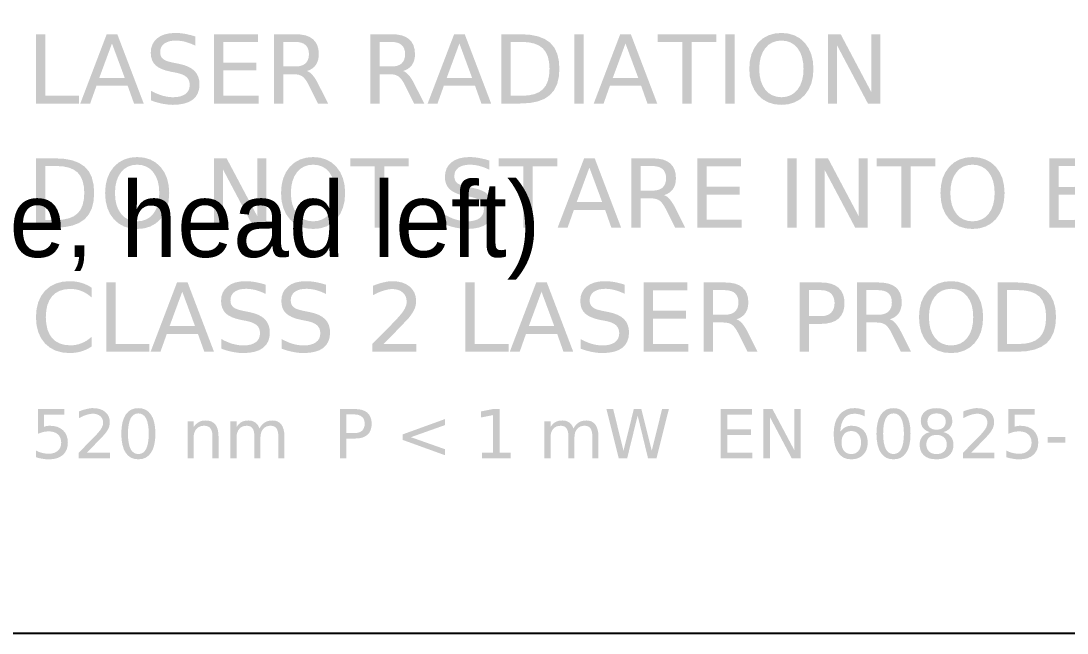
# Model space of a CAD drawing. Header units: millimetres. Extents: x 0.1 to 93.6, y -8 to 8.
# Drawn here: x 11.53 to 25.44, y -8 to 0.14 of the extents above; entities that cross this region are included whole.
import ezdxf

# ---------------------------------------------------------------- set-up
doc = ezdxf.new("R2010")
doc.units = ezdxf.units.MM
doc.layers.add('MARK', color=1, linetype='Continuous')
doc.layers.add('REF', color=8, linetype='Continuous')

msp = doc.modelspace()

# ---------------------------------------------------------------- hatches: boundary and pattern name
at = {"layer": 'MARK'}
h = msp.add_hatch(color=1, dxfattribs=at)
h.dxf.hatch_style = 1
h.paths.add_polyline_path([(12.298, -0.96), (11.725, -0.96), (11.725, -0.039), (11.85, -0.039), (11.85, -0.855), (12.298, -0.855)])
h = msp.add_hatch(color=1, dxfattribs=at)
h.dxf.hatch_style = 1
h.paths.add_polyline_path([(12.53, -0.724), (12.446, -0.96), (12.315, -0.96), (12.666, -0.039), (12.807, -0.039), (13.158, -0.96), (13.029, -0.96), (12.945, -0.724)])
h.paths.add_polyline_path([(12.906, -0.62), (12.736, -0.162), (12.567, -0.62)])
h = msp.add_hatch(color=1, dxfattribs=at)
h.dxf.hatch_style = 1
h.paths.add_polyline_path([(13.776, -0.161), (13.743, -0.15), (13.711, -0.14), (13.68, -0.133), (13.649, -0.128), (13.619, -0.125), (13.589, -0.123), (13.541, -0.126), (13.499, -0.133), (13.463, -0.146), (13.432, -0.163), (13.408, -0.185), (13.391, -0.211), (13.381, -0.241), (13.377, -0.275), (13.379, -0.304), (13.386, -0.329), (13.398, -0.35), (13.414, -0.367), (13.436, -0.382), (13.467, -0.396), (13.506, -0.407), (13.553, -0.418), (13.628, -0.433), (13.693, -0.449), (13.749, -0.47), (13.796, -0.496), (13.834, -0.527), (13.863, -0.563), (13.884, -0.605), (13.896, -0.652), (13.9, -0.706), (13.895, -0.769), (13.878, -0.823), (13.85, -0.87), (13.81, -0.909), (13.76, -0.939), (13.7, -0.96), (13.629, -0.973), (13.547, -0.978), (13.514, -0.977), (13.48, -0.974), (13.445, -0.969), (13.408, -0.963), (13.371, -0.955), (13.333, -0.945), (13.295, -0.933), (13.256, -0.919), (13.256, -0.791), (13.293, -0.811), (13.331, -0.828), (13.368, -0.843), (13.404, -0.855), (13.441, -0.864), (13.476, -0.871), (13.512, -0.875), (13.547, -0.877), (13.598, -0.874), (13.642, -0.866), (13.68, -0.853), (13.712, -0.835), (13.737, -0.811), (13.756, -0.784), (13.766, -0.752), (13.77, -0.715), (13.767, -0.683), (13.76, -0.654), (13.747, -0.63), (13.728, -0.609), (13.704, -0.591), (13.673, -0.575), (13.636, -0.562), (13.592, -0.551), (13.516, -0.537), (13.451, -0.521), (13.396, -0.501), (13.35, -0.477), (13.314, -0.45), (13.287, -0.417), (13.268, -0.379), (13.256, -0.335), (13.252, -0.285), (13.257, -0.227), (13.274, -0.176), (13.3, -0.131), (13.338, -0.093), (13.385, -0.062), (13.44, -0.04), (13.504, -0.027), (13.575, -0.022), (13.608, -0.023), (13.641, -0.025), (13.674, -0.029), (13.707, -0.034), (13.741, -0.041), (13.775, -0.049), (13.81, -0.058), (13.845, -0.069), (13.845, -0.191), (13.81, -0.175)])
h = msp.add_hatch(color=1, dxfattribs=at)
h.dxf.hatch_style = 1
h.paths.add_polyline_path([(14.219, -0.416), (14.657, -0.416), (14.657, -0.521), (14.219, -0.521), (14.219, -0.855), (14.688, -0.855), (14.688, -0.96), (14.094, -0.96), (14.094, -0.039), (14.677, -0.039), (14.677, -0.144), (14.219, -0.144)])
h = msp.add_hatch(color=1, dxfattribs=at)
h.dxf.hatch_style = 1
h.paths.add_polyline_path([(15.426, -0.61), (15.445, -0.639), (15.464, -0.671), (15.483, -0.708), (15.61, -0.96), (15.476, -0.96), (15.358, -0.724), (15.335, -0.681), (15.313, -0.647), (15.291, -0.62), (15.27, -0.601), (15.246, -0.588), (15.219, -0.578), (15.188, -0.573), (15.153, -0.571), (15.017, -0.571), (15.017, -0.96), (14.892, -0.96), (14.892, -0.039), (15.174, -0.039), (15.248, -0.043), (15.312, -0.055), (15.365, -0.076), (15.409, -0.105), (15.443, -0.142), (15.468, -0.188), (15.482, -0.242), (15.487, -0.304), (15.484, -0.346), (15.477, -0.384), (15.464, -0.418), (15.447, -0.449), (15.424, -0.475), (15.397, -0.497), (15.365, -0.515), (15.329, -0.528), (15.349, -0.537), (15.369, -0.549), (15.388, -0.566), (15.407, -0.586)])
h.paths.add_polyline_path([(15.284, -0.445), (15.31, -0.427), (15.33, -0.403), (15.344, -0.375), (15.353, -0.342), (15.356, -0.304), (15.353, -0.266), (15.344, -0.233), (15.33, -0.205), (15.31, -0.182), (15.284, -0.164), (15.253, -0.152), (15.216, -0.144), (15.174, -0.141), (15.017, -0.141), (15.017, -0.468), (15.174, -0.468), (15.216, -0.466), (15.253, -0.458)])
h = msp.add_hatch(color=1, dxfattribs=at)
h.dxf.hatch_style = 1
h.paths.add_polyline_path([(16.705, -0.61), (16.724, -0.639), (16.743, -0.671), (16.762, -0.708), (16.889, -0.96), (16.755, -0.96), (16.637, -0.724), (16.615, -0.681), (16.592, -0.647), (16.57, -0.62), (16.549, -0.601), (16.525, -0.588), (16.498, -0.578), (16.467, -0.573), (16.432, -0.571), (16.296, -0.571), (16.296, -0.96), (16.172, -0.96), (16.172, -0.039), (16.453, -0.039), (16.527, -0.043), (16.591, -0.055), (16.644, -0.076), (16.688, -0.105), (16.722, -0.142), (16.747, -0.188), (16.761, -0.242), (16.766, -0.304), (16.764, -0.346), (16.756, -0.384), (16.743, -0.418), (16.726, -0.449), (16.703, -0.475), (16.676, -0.497), (16.644, -0.515), (16.608, -0.528), (16.628, -0.537), (16.648, -0.549), (16.667, -0.566), (16.686, -0.586)])
h.paths.add_polyline_path([(16.563, -0.445), (16.589, -0.427), (16.609, -0.403), (16.623, -0.375), (16.632, -0.342), (16.635, -0.304), (16.632, -0.266), (16.623, -0.233), (16.609, -0.205), (16.589, -0.182), (16.563, -0.164), (16.532, -0.152), (16.495, -0.144), (16.453, -0.141), (16.296, -0.141), (16.296, -0.468), (16.453, -0.468), (16.495, -0.466), (16.532, -0.458)])
h = msp.add_hatch(color=1, dxfattribs=at)
h.dxf.hatch_style = 1
h.paths.add_polyline_path([(17.15, -0.724), (17.066, -0.96), (16.935, -0.96), (17.287, -0.039), (17.428, -0.039), (17.779, -0.96), (17.649, -0.96), (17.565, -0.724)])
h.paths.add_polyline_path([(17.526, -0.62), (17.357, -0.162), (17.188, -0.62)])
h = msp.add_hatch(color=1, dxfattribs=at)
h.dxf.hatch_style = 1
h.paths.add_polyline_path([(18.562, -0.15), (18.617, -0.214), (18.656, -0.293), (18.679, -0.388), (18.687, -0.498), (18.679, -0.61), (18.656, -0.705), (18.616, -0.784), (18.561, -0.848), (18.49, -0.897), (18.4, -0.932), (18.294, -0.953), (18.169, -0.96), (17.913, -0.96), (17.913, -0.039), (18.169, -0.039), (18.294, -0.046), (18.401, -0.067), (18.49, -0.102)])
h.paths.add_polyline_path([(18.417, -0.809), (18.467, -0.771), (18.506, -0.722), (18.534, -0.66), (18.55, -0.585), (18.556, -0.498), (18.55, -0.412), (18.534, -0.338), (18.506, -0.277), (18.467, -0.227), (18.417, -0.19), (18.353, -0.163), (18.277, -0.147), (18.188, -0.141), (18.038, -0.141), (18.038, -0.857), (18.188, -0.857), (18.277, -0.852), (18.353, -0.836)])
h = msp.add_hatch(color=1, dxfattribs=at)
h.dxf.hatch_style = 1
h.paths.add_polyline_path([(18.886, -0.039), (19.01, -0.039), (19.01, -0.96), (18.886, -0.96)])
h = msp.add_hatch(color=1, dxfattribs=at)
h.dxf.hatch_style = 1
h.paths.add_polyline_path([(19.359, -0.724), (19.275, -0.96), (19.144, -0.96), (19.496, -0.039), (19.637, -0.039), (19.988, -0.96), (19.858, -0.96), (19.774, -0.724)])
h.paths.add_polyline_path([(19.736, -0.62), (19.566, -0.162), (19.397, -0.62)])
h = msp.add_hatch(color=1, dxfattribs=at)
h.dxf.hatch_style = 1
h.paths.add_polyline_path([(20.447, -0.96), (20.321, -0.96), (20.321, -0.144), (19.995, -0.144), (19.995, -0.039), (20.774, -0.039), (20.774, -0.144), (20.447, -0.144)])
h = msp.add_hatch(color=1, dxfattribs=at)
h.dxf.hatch_style = 1
h.paths.add_polyline_path([(20.894, -0.039), (21.018, -0.039), (21.018, -0.96), (20.894, -0.96)])
h = msp.add_hatch(color=1, dxfattribs=at)
h.dxf.hatch_style = 1
h.paths.add_polyline_path([(21.95, -0.152), (22, -0.223), (22.037, -0.304), (22.058, -0.397), (22.066, -0.5), (22.058, -0.604), (22.037, -0.696), (22, -0.777), (21.95, -0.848), (21.887, -0.905), (21.814, -0.945), (21.732, -0.97), (21.64, -0.978), (21.548, -0.97), (21.465, -0.945), (21.392, -0.905), (21.329, -0.848), (21.279, -0.778), (21.242, -0.696), (21.22, -0.604), (21.213, -0.5), (21.22, -0.397), (21.242, -0.304), (21.279, -0.223), (21.329, -0.152), (21.392, -0.095), (21.465, -0.055), (21.548, -0.03), (21.64, -0.022), (21.732, -0.03), (21.814, -0.055), (21.887, -0.095)])
h.paths.add_polyline_path([(21.424, -0.225), (21.39, -0.28), (21.365, -0.344), (21.35, -0.418), (21.345, -0.5), (21.35, -0.583), (21.365, -0.656), (21.39, -0.72), (21.424, -0.775), (21.468, -0.82), (21.518, -0.851), (21.576, -0.87), (21.64, -0.877), (21.704, -0.87), (21.762, -0.851), (21.812, -0.82), (21.855, -0.775), (21.89, -0.72), (21.914, -0.656), (21.929, -0.583), (21.934, -0.5), (21.929, -0.418), (21.914, -0.344), (21.89, -0.28), (21.855, -0.225), (21.812, -0.18), (21.762, -0.149), (21.704, -0.13), (21.64, -0.123), (21.576, -0.13), (21.518, -0.149), (21.468, -0.18)])
h = msp.add_hatch(color=1, dxfattribs=at)
h.dxf.hatch_style = 1
h.paths.add_polyline_path([(22.957, -0.039), (22.957, -0.96), (22.79, -0.96), (22.381, -0.189), (22.381, -0.96), (22.26, -0.96), (22.26, -0.039), (22.428, -0.039), (22.836, -0.809), (22.836, -0.039)])
h = msp.add_hatch(color=1, dxfattribs=at)
h.dxf.hatch_style = 1
h.paths.add_polyline_path([(12.374, -1.8), (12.429, -1.864), (12.468, -1.943), (12.491, -2.038), (12.499, -2.148), (12.491, -2.26), (12.468, -2.355), (12.428, -2.434), (12.373, -2.498), (12.301, -2.547), (12.212, -2.582), (12.105, -2.603), (11.981, -2.61), (11.725, -2.61), (11.725, -1.689), (11.981, -1.689), (12.106, -1.696), (12.213, -1.717), (12.302, -1.752)])
h.paths.add_polyline_path([(12.228, -2.459), (12.279, -2.421), (12.318, -2.372), (12.345, -2.31), (12.362, -2.235), (12.368, -2.148), (12.362, -2.062), (12.345, -1.988), (12.318, -1.927), (12.279, -1.877), (12.228, -1.84), (12.165, -1.813), (12.089, -1.797), (12, -1.791), (11.85, -1.791), (11.85, -2.507), (12, -2.507), (12.089, -2.502), (12.165, -2.486)])
h = msp.add_hatch(color=1, dxfattribs=at)
h.dxf.hatch_style = 1
h.paths.add_polyline_path([(13.432, -1.873), (13.468, -1.954), (13.49, -2.047), (13.497, -2.15), (13.49, -2.254), (13.468, -2.346), (13.432, -2.427), (13.381, -2.498), (13.318, -2.555), (13.246, -2.595), (13.163, -2.62), (13.071, -2.628), (12.979, -2.62), (12.897, -2.595), (12.824, -2.555), (12.761, -2.498), (12.71, -2.428), (12.674, -2.346), (12.652, -2.254), (12.645, -2.15), (12.652, -2.047), (12.674, -1.954), (12.71, -1.873), (12.761, -1.802), (12.824, -1.745), (12.897, -1.705), (12.979, -1.68), (13.071, -1.672), (13.163, -1.68), (13.246, -1.705), (13.318, -1.745), (13.381, -1.802)])
h.paths.add_polyline_path([(12.821, -1.93), (12.796, -1.994), (12.781, -2.068), (12.776, -2.15), (12.781, -2.233), (12.796, -2.306), (12.821, -2.37), (12.856, -2.425), (12.899, -2.47), (12.95, -2.501), (13.007, -2.52), (13.071, -2.527), (13.136, -2.52), (13.193, -2.501), (13.243, -2.47), (13.286, -2.425), (13.321, -2.37), (13.346, -2.306), (13.361, -2.233), (13.365, -2.15), (13.361, -2.068), (13.346, -1.994), (13.321, -1.93), (13.286, -1.875), (13.243, -1.83), (13.193, -1.799), (13.136, -1.78), (13.071, -1.773), (13.007, -1.78), (12.95, -1.799), (12.899, -1.83), (12.856, -1.875)])
h = msp.add_hatch(color=1, dxfattribs=at)
h.dxf.hatch_style = 1
h.paths.add_polyline_path([(14.79, -1.689), (14.79, -2.61), (14.622, -2.61), (14.214, -1.839), (14.214, -2.61), (14.093, -2.61), (14.093, -1.689), (14.261, -1.689), (14.669, -2.459), (14.669, -1.689)])
h = msp.add_hatch(color=1, dxfattribs=at)
h.dxf.hatch_style = 1
h.paths.add_polyline_path([(15.772, -1.873), (15.808, -1.954), (15.83, -2.047), (15.837, -2.15), (15.83, -2.254), (15.808, -2.346), (15.772, -2.427), (15.721, -2.498), (15.659, -2.555), (15.586, -2.595), (15.504, -2.62), (15.412, -2.628), (15.319, -2.62), (15.237, -2.595), (15.164, -2.555), (15.101, -2.498), (15.05, -2.428), (15.014, -2.346), (14.992, -2.254), (14.985, -2.15), (14.992, -2.047), (15.014, -1.954), (15.05, -1.873), (15.101, -1.802), (15.164, -1.745), (15.237, -1.705), (15.319, -1.68), (15.412, -1.672), (15.504, -1.68), (15.586, -1.705), (15.659, -1.745), (15.721, -1.802)])
h.paths.add_polyline_path([(15.161, -1.93), (15.136, -1.994), (15.121, -2.068), (15.116, -2.15), (15.121, -2.233), (15.136, -2.306), (15.161, -2.37), (15.196, -2.425), (15.24, -2.47), (15.29, -2.501), (15.347, -2.52), (15.412, -2.527), (15.476, -2.52), (15.533, -2.501), (15.584, -2.47), (15.627, -2.425), (15.661, -2.37), (15.686, -2.306), (15.701, -2.233), (15.706, -2.15), (15.701, -2.068), (15.686, -1.994), (15.661, -1.93), (15.627, -1.875), (15.584, -1.83), (15.533, -1.799), (15.476, -1.78), (15.412, -1.773), (15.347, -1.78), (15.29, -1.799), (15.24, -1.83), (15.196, -1.875)])
h = msp.add_hatch(color=1, dxfattribs=at)
h.dxf.hatch_style = 1
h.paths.add_polyline_path([(16.357, -2.61), (16.231, -2.61), (16.231, -1.794), (15.905, -1.794), (15.905, -1.689), (16.683, -1.689), (16.683, -1.794), (16.357, -1.794)])
h = msp.add_hatch(color=1, dxfattribs=at)
h.dxf.hatch_style = 1
h.paths.add_polyline_path([(17.655, -1.8), (17.623, -1.79), (17.592, -1.783), (17.561, -1.778), (17.531, -1.775), (17.502, -1.773), (17.454, -1.776), (17.412, -1.783), (17.375, -1.796), (17.345, -1.813), (17.321, -1.835), (17.303, -1.861), (17.293, -1.891), (17.29, -1.925), (17.292, -1.954), (17.299, -1.979), (17.31, -2), (17.326, -2.017), (17.349, -2.032), (17.379, -2.046), (17.418, -2.057), (17.465, -2.068), (17.541, -2.083), (17.606, -2.099), (17.662, -2.12), (17.709, -2.146), (17.746, -2.177), (17.775, -2.213), (17.796, -2.255), (17.808, -2.302), (17.813, -2.356), (17.807, -2.419), (17.79, -2.473), (17.762, -2.52), (17.723, -2.559), (17.673, -2.589), (17.612, -2.61), (17.541, -2.623), (17.46, -2.628), (17.427, -2.627), (17.392, -2.624), (17.357, -2.619), (17.321, -2.613), (17.284, -2.605), (17.246, -2.595), (17.207, -2.583), (17.168, -2.569), (17.168, -2.441), (17.206, -2.461), (17.243, -2.478), (17.28, -2.493), (17.317, -2.505), (17.353, -2.514), (17.389, -2.521), (17.425, -2.525), (17.46, -2.527), (17.51, -2.524), (17.554, -2.516), (17.593, -2.503), (17.625, -2.485), (17.65, -2.461), (17.668, -2.434), (17.679, -2.402), (17.683, -2.365), (17.68, -2.333), (17.672, -2.304), (17.659, -2.28), (17.641, -2.259), (17.617, -2.241), (17.586, -2.225), (17.548, -2.212), (17.504, -2.201), (17.428, -2.187), (17.364, -2.171), (17.308, -2.151), (17.263, -2.127), (17.227, -2.1), (17.2, -2.067), (17.18, -2.029), (17.168, -1.985), (17.164, -1.935), (17.17, -1.877), (17.186, -1.826), (17.213, -1.781), (17.25, -1.743), (17.298, -1.712), (17.353, -1.69), (17.416, -1.677), (17.488, -1.672), (17.52, -1.673), (17.553, -1.675), (17.586, -1.679), (17.62, -1.684), (17.653, -1.691), (17.688, -1.699), (17.722, -1.708), (17.757, -1.719), (17.757, -1.841), (17.722, -1.825), (17.688, -1.811)])
h = msp.add_hatch(color=1, dxfattribs=at)
h.dxf.hatch_style = 1
h.paths.add_polyline_path([(18.331, -2.61), (18.206, -2.61), (18.206, -1.794), (17.879, -1.794), (17.879, -1.689), (18.658, -1.689), (18.658, -1.794), (18.331, -1.794)])
h = msp.add_hatch(color=1, dxfattribs=at)
h.dxf.hatch_style = 1
h.paths.add_polyline_path([(18.796, -2.61), (18.664, -2.61), (19.016, -1.689), (19.157, -1.689), (19.508, -2.61), (19.378, -2.61), (19.295, -2.374), (18.88, -2.374)])
h.paths.add_polyline_path([(19.086, -1.812), (18.917, -2.27), (19.256, -2.27)])
h = msp.add_hatch(color=1, dxfattribs=at)
h.dxf.hatch_style = 1
h.paths.add_polyline_path([(20.195, -2.289), (20.214, -2.321), (20.233, -2.358), (20.36, -2.61), (20.226, -2.61), (20.108, -2.374), (20.085, -2.331), (20.063, -2.297), (20.041, -2.27), (20.02, -2.251), (19.996, -2.238), (19.969, -2.228), (19.938, -2.223), (19.903, -2.221), (19.767, -2.221), (19.767, -2.61), (19.642, -2.61), (19.642, -1.689), (19.924, -1.689), (19.998, -1.693), (20.062, -1.705), (20.115, -1.726), (20.159, -1.755), (20.193, -1.792), (20.218, -1.838), (20.232, -1.892), (20.237, -1.954), (20.234, -1.996), (20.227, -2.034), (20.214, -2.068), (20.197, -2.099), (20.174, -2.125), (20.147, -2.147), (20.115, -2.165), (20.079, -2.178), (20.099, -2.187), (20.119, -2.199), (20.138, -2.216), (20.157, -2.236), (20.176, -2.26)])
h.paths.add_polyline_path([(20.06, -2.077), (20.08, -2.053), (20.094, -2.025), (20.103, -1.992), (20.106, -1.954), (20.103, -1.916), (20.094, -1.883), (20.08, -1.855), (20.06, -1.832), (20.034, -1.814), (20.003, -1.802), (19.966, -1.794), (19.924, -1.791), (19.767, -1.791), (19.767, -2.118), (19.924, -2.118), (19.966, -2.116), (20.003, -2.108), (20.034, -2.095)])
h = msp.add_hatch(color=1, dxfattribs=at)
h.dxf.hatch_style = 1
h.paths.add_polyline_path([(20.645, -2.066), (21.083, -2.066), (21.083, -2.171), (20.645, -2.171), (20.645, -2.505), (21.113, -2.505), (21.113, -2.61), (20.52, -2.61), (20.52, -1.689), (21.102, -1.689), (21.102, -1.794), (20.645, -1.794)])
h = msp.add_hatch(color=1, dxfattribs=at)
h.dxf.hatch_style = 1
h.paths.add_polyline_path([(21.72, -1.689), (21.844, -1.689), (21.844, -2.61), (21.72, -2.61)])
h = msp.add_hatch(color=1, dxfattribs=at)
h.dxf.hatch_style = 1
h.paths.add_polyline_path([(22.789, -1.689), (22.789, -2.61), (22.621, -2.61), (22.213, -1.839), (22.213, -2.61), (22.092, -2.61), (22.092, -1.689), (22.26, -1.689), (22.668, -2.459), (22.668, -1.689)])
h = msp.add_hatch(color=1, dxfattribs=at)
h.dxf.hatch_style = 1
h.paths.add_polyline_path([(23.361, -2.61), (23.236, -2.61), (23.236, -1.794), (22.909, -1.794), (22.909, -1.689), (23.688, -1.689), (23.688, -1.794), (23.361, -1.794)])
h = msp.add_hatch(color=1, dxfattribs=at)
h.dxf.hatch_style = 1
h.paths.add_polyline_path([(24.542, -1.873), (24.579, -1.954), (24.6, -2.047), (24.608, -2.15), (24.6, -2.254), (24.579, -2.346), (24.542, -2.427), (24.492, -2.498), (24.429, -2.555), (24.356, -2.595), (24.274, -2.62), (24.182, -2.628), (24.09, -2.62), (24.007, -2.595), (23.935, -2.555), (23.872, -2.498), (23.821, -2.428), (23.784, -2.346), (23.763, -2.254), (23.755, -2.15), (23.763, -2.047), (23.784, -1.954), (23.821, -1.873), (23.872, -1.802), (23.935, -1.745), (24.007, -1.705), (24.09, -1.68), (24.182, -1.672), (24.274, -1.68), (24.356, -1.705), (24.429, -1.745), (24.492, -1.802)])
h.paths.add_polyline_path([(23.932, -1.93), (23.907, -1.994), (23.892, -2.068), (23.887, -2.15), (23.892, -2.233), (23.907, -2.306), (23.932, -2.37), (23.967, -2.425), (24.01, -2.47), (24.06, -2.501), (24.118, -2.52), (24.182, -2.527), (24.246, -2.52), (24.304, -2.501), (24.354, -2.47), (24.397, -2.425), (24.432, -2.37), (24.456, -2.306), (24.471, -2.233), (24.476, -2.15), (24.471, -2.068), (24.456, -1.994), (24.432, -1.93), (24.397, -1.875), (24.354, -1.83), (24.304, -1.799), (24.246, -1.78), (24.182, -1.773), (24.118, -1.78), (24.06, -1.799), (24.01, -1.83), (23.967, -1.875)])
h = msp.add_hatch(color=1, dxfattribs=at)
h.dxf.hatch_style = 1
h.paths.add_polyline_path([(25.776, -1.781), (25.8, -1.82), (25.814, -1.865), (25.819, -1.917), (25.816, -1.957), (25.809, -1.992), (25.797, -2.024), (25.779, -2.051), (25.757, -2.074), (25.731, -2.092), (25.699, -2.105), (25.663, -2.113), (25.707, -2.126), (25.745, -2.144), (25.778, -2.167), (25.806, -2.196), (25.828, -2.229), (25.844, -2.266), (25.854, -2.307), (25.857, -2.352), (25.852, -2.41), (25.836, -2.461), (25.81, -2.505), (25.773, -2.543), (25.727, -2.572), (25.672, -2.593), (25.608, -2.606), (25.535, -2.61), (25.204, -2.61), (25.204, -1.689), (25.522, -1.689), (25.589, -1.693), (25.648, -1.704), (25.699, -1.722), (25.742, -1.748)])
h.paths.add_polyline_path([(25.677, -2.466), (25.699, -2.442), (25.714, -2.413), (25.723, -2.379), (25.726, -2.338), (25.723, -2.298), (25.714, -2.263), (25.699, -2.234), (25.677, -2.211), (25.65, -2.193), (25.616, -2.18), (25.575, -2.173), (25.528, -2.17), (25.329, -2.17), (25.329, -2.507), (25.528, -2.507), (25.575, -2.505), (25.616, -2.497), (25.65, -2.484)])
h.paths.add_polyline_path([(25.624, -2.05), (25.649, -2.035), (25.669, -2.015), (25.683, -1.991), (25.691, -1.963), (25.694, -1.93), (25.691, -1.897), (25.683, -1.869), (25.669, -1.845), (25.649, -1.826), (25.624, -1.811), (25.593, -1.8), (25.556, -1.794), (25.513, -1.791), (25.329, -1.791), (25.329, -2.069), (25.513, -2.069), (25.556, -2.067), (25.593, -2.06)])
h = msp.add_hatch(color=1, dxfattribs=at)
h.dxf.hatch_style = 1
h.paths.add_polyline_path([(12.368, -3.47), (12.333, -3.454), (12.297, -3.441), (12.26, -3.432), (12.222, -3.427), (12.182, -3.425), (12.108, -3.431), (12.043, -3.449), (11.987, -3.479), (11.94, -3.521), (11.904, -3.575), (11.877, -3.639), (11.862, -3.714), (11.856, -3.8), (11.862, -3.886), (11.877, -3.961), (11.904, -4.025), (11.94, -4.079), (11.987, -4.121), (12.043, -4.151), (12.108, -4.169), (12.182, -4.175), (12.222, -4.173), (12.26, -4.168), (12.297, -4.159), (12.333, -4.146), (12.368, -4.13), (12.403, -4.11), (12.436, -4.086), (12.468, -4.059), (12.468, -4.189), (12.434, -4.21), (12.4, -4.228), (12.365, -4.243), (12.329, -4.255), (12.292, -4.265), (12.254, -4.272), (12.215, -4.276), (12.175, -4.278), (12.076, -4.27), (11.988, -4.246), (11.911, -4.206), (11.845, -4.15), (11.793, -4.08), (11.755, -3.998), (11.733, -3.905), (11.725, -3.8), (11.733, -3.695), (11.755, -3.602), (11.793, -3.52), (11.845, -3.45), (11.911, -3.394), (11.988, -3.354), (12.076, -3.33), (12.175, -3.322), (12.215, -3.324), (12.255, -3.328), (12.293, -3.335), (12.33, -3.344), (12.366, -3.357), (12.401, -3.372), (12.435, -3.389), (12.468, -3.41), (12.468, -3.541), (12.436, -3.514), (12.403, -3.49)])
h = msp.add_hatch(color=1, dxfattribs=at)
h.dxf.hatch_style = 1
h.paths.add_polyline_path([(13.233, -4.26), (12.66, -4.26), (12.66, -3.339), (12.785, -3.339), (12.785, -4.155), (13.233, -4.155)])
h = msp.add_hatch(color=1, dxfattribs=at)
h.dxf.hatch_style = 1
h.paths.add_polyline_path([(13.465, -4.024), (13.381, -4.26), (13.25, -4.26), (13.601, -3.339), (13.742, -3.339), (14.093, -4.26), (13.964, -4.26), (13.88, -4.024)])
h.paths.add_polyline_path([(13.841, -3.92), (13.671, -3.462), (13.502, -3.92)])
h = msp.add_hatch(color=1, dxfattribs=at)
h.dxf.hatch_style = 1
h.paths.add_polyline_path([(14.678, -3.45), (14.646, -3.44), (14.615, -3.433), (14.584, -3.428), (14.554, -3.425), (14.524, -3.423), (14.476, -3.426), (14.434, -3.433), (14.398, -3.446), (14.367, -3.463), (14.343, -3.485), (14.326, -3.511), (14.316, -3.541), (14.312, -3.575), (14.314, -3.604), (14.321, -3.629), (14.333, -3.65), (14.349, -3.667), (14.371, -3.682), (14.402, -3.696), (14.441, -3.707), (14.488, -3.718), (14.563, -3.733), (14.628, -3.749), (14.684, -3.77), (14.731, -3.796), (14.769, -3.827), (14.798, -3.863), (14.819, -3.905), (14.831, -3.952), (14.835, -4.006), (14.83, -4.069), (14.813, -4.123), (14.785, -4.17), (14.745, -4.209), (14.695, -4.239), (14.635, -4.26), (14.564, -4.273), (14.482, -4.278), (14.449, -4.277), (14.415, -4.274), (14.38, -4.269), (14.343, -4.263), (14.306, -4.255), (14.268, -4.245), (14.23, -4.233), (14.191, -4.219), (14.191, -4.091), (14.228, -4.111), (14.266, -4.128), (14.303, -4.143), (14.339, -4.155), (14.376, -4.164), (14.411, -4.171), (14.447, -4.175), (14.482, -4.177), (14.533, -4.174), (14.577, -4.166), (14.615, -4.153), (14.647, -4.135), (14.672, -4.111), (14.69, -4.084), (14.701, -4.052), (14.705, -4.015), (14.702, -3.983), (14.695, -3.954), (14.682, -3.93), (14.663, -3.909), (14.639, -3.891), (14.608, -3.875), (14.571, -3.862), (14.527, -3.851), (14.451, -3.837), (14.386, -3.821), (14.331, -3.801), (14.285, -3.777), (14.249, -3.75), (14.222, -3.717), (14.203, -3.679), (14.191, -3.635), (14.187, -3.585), (14.192, -3.527), (14.208, -3.476), (14.235, -3.431), (14.273, -3.393), (14.32, -3.362), (14.375, -3.34), (14.439, -3.327), (14.51, -3.322), (14.543, -3.323), (14.575, -3.325), (14.609, -3.329), (14.642, -3.334), (14.676, -3.341), (14.71, -3.349), (14.745, -3.358), (14.78, -3.369), (14.78, -3.491), (14.745, -3.475), (14.711, -3.461)])
h = msp.add_hatch(color=1, dxfattribs=at)
h.dxf.hatch_style = 1
h.paths.add_polyline_path([(15.479, -3.45), (15.448, -3.44), (15.416, -3.433), (15.386, -3.428), (15.356, -3.425), (15.326, -3.423), (15.278, -3.426), (15.236, -3.433), (15.2, -3.446), (15.169, -3.463), (15.145, -3.485), (15.128, -3.511), (15.117, -3.541), (15.114, -3.575), (15.116, -3.604), (15.123, -3.629), (15.135, -3.65), (15.151, -3.667), (15.173, -3.682), (15.204, -3.696), (15.243, -3.707), (15.29, -3.718), (15.365, -3.733), (15.43, -3.749), (15.486, -3.77), (15.533, -3.796), (15.571, -3.827), (15.6, -3.863), (15.62, -3.905), (15.633, -3.952), (15.637, -4.006), (15.631, -4.069), (15.614, -4.123), (15.586, -4.17), (15.547, -4.209), (15.497, -4.239), (15.436, -4.26), (15.366, -4.273), (15.284, -4.278), (15.251, -4.277), (15.217, -4.274), (15.181, -4.269), (15.145, -4.263), (15.108, -4.255), (15.07, -4.245), (15.032, -4.233), (14.992, -4.219), (14.992, -4.091), (15.03, -4.111), (15.067, -4.128), (15.104, -4.143), (15.141, -4.155), (15.177, -4.164), (15.213, -4.171), (15.249, -4.175), (15.284, -4.177), (15.334, -4.174), (15.379, -4.166), (15.417, -4.153), (15.449, -4.135), (15.474, -4.111), (15.492, -4.084), (15.503, -4.052), (15.507, -4.015), (15.504, -3.983), (15.496, -3.954), (15.483, -3.93), (15.465, -3.909), (15.441, -3.891), (15.41, -3.875), (15.373, -3.862), (15.328, -3.851), (15.253, -3.837), (15.188, -3.821), (15.133, -3.801), (15.087, -3.777), (15.051, -3.75), (15.024, -3.717), (15.004, -3.679), (14.993, -3.635), (14.989, -3.585), (14.994, -3.527), (15.01, -3.476), (15.037, -3.431), (15.075, -3.393), (15.122, -3.362), (15.177, -3.34), (15.24, -3.327), (15.312, -3.322), (15.344, -3.323), (15.377, -3.325), (15.41, -3.329), (15.444, -3.334), (15.478, -3.341), (15.512, -3.349), (15.546, -3.358), (15.581, -3.369), (15.581, -3.491), (15.546, -3.475), (15.512, -3.461)])
h = msp.add_hatch(color=1, dxfattribs=at)
h.dxf.hatch_style = 1
h.paths.add_polyline_path([(16.24, -4.115), (16.285, -4.069), (16.336, -4.017), (16.394, -3.958), (16.45, -3.902), (16.494, -3.856), (16.527, -3.822), (16.548, -3.798), (16.576, -3.766), (16.599, -3.736), (16.618, -3.709), (16.632, -3.685), (16.642, -3.661), (16.65, -3.638), (16.654, -3.616), (16.656, -3.593), (16.652, -3.558), (16.643, -3.526), (16.627, -3.498), (16.604, -3.473), (16.576, -3.453), (16.545, -3.439), (16.509, -3.43), (16.47, -3.427), (16.44, -3.428), (16.41, -3.432), (16.379, -3.439), (16.346, -3.448), (16.313, -3.459), (16.279, -3.473), (16.244, -3.49), (16.207, -3.509), (16.207, -3.383), (16.244, -3.369), (16.28, -3.357), (16.315, -3.346), (16.348, -3.338), (16.38, -3.331), (16.411, -3.326), (16.44, -3.323), (16.468, -3.322), (16.535, -3.327), (16.596, -3.34), (16.65, -3.363), (16.696, -3.394), (16.733, -3.433), (16.76, -3.477), (16.776, -3.528), (16.781, -3.585), (16.78, -3.613), (16.776, -3.64), (16.769, -3.667), (16.76, -3.693), (16.747, -3.719), (16.73, -3.748), (16.708, -3.779), (16.682, -3.813), (16.67, -3.826), (16.65, -3.847), (16.621, -3.877), (16.584, -3.916), (16.539, -3.963), (16.485, -4.018), (16.422, -4.082), (16.351, -4.155), (16.786, -4.155), (16.786, -4.26), (16.201, -4.26), (16.201, -4.155)])
h = msp.add_hatch(color=1, dxfattribs=at)
h.dxf.hatch_style = 1
h.paths.add_polyline_path([(18.011, -4.26), (17.438, -4.26), (17.438, -3.339), (17.562, -3.339), (17.562, -4.155), (18.011, -4.155)])
h = msp.add_hatch(color=1, dxfattribs=at)
h.dxf.hatch_style = 1
h.paths.add_polyline_path([(18.159, -4.26), (18.027, -4.26), (18.379, -3.339), (18.52, -3.339), (18.871, -4.26), (18.741, -4.26), (18.658, -4.024), (18.242, -4.024)])
h.paths.add_polyline_path([(18.449, -3.462), (18.28, -3.92), (18.619, -3.92)])
h = msp.add_hatch(color=1, dxfattribs=at)
h.dxf.hatch_style = 1
h.paths.add_polyline_path([(19.455, -3.45), (19.424, -3.44), (19.392, -3.433), (19.362, -3.428), (19.332, -3.425), (19.302, -3.423), (19.254, -3.426), (19.212, -3.433), (19.176, -3.446), (19.145, -3.463), (19.121, -3.485), (19.104, -3.511), (19.093, -3.541), (19.09, -3.575), (19.092, -3.604), (19.099, -3.629), (19.111, -3.65), (19.127, -3.667), (19.149, -3.682), (19.18, -3.696), (19.219, -3.707), (19.266, -3.718), (19.341, -3.733), (19.406, -3.749), (19.462, -3.77), (19.509, -3.796), (19.547, -3.827), (19.576, -3.863), (19.596, -3.905), (19.609, -3.952), (19.613, -4.006), (19.607, -4.069), (19.59, -4.123), (19.562, -4.17), (19.523, -4.209), (19.473, -4.239), (19.412, -4.26), (19.342, -4.273), (19.26, -4.278), (19.227, -4.277), (19.193, -4.274), (19.157, -4.269), (19.121, -4.263), (19.084, -4.255), (19.046, -4.245), (19.008, -4.233), (18.968, -4.219), (18.968, -4.091), (19.006, -4.111), (19.043, -4.128), (19.08, -4.143), (19.117, -4.155), (19.153, -4.164), (19.189, -4.171), (19.225, -4.175), (19.26, -4.177), (19.31, -4.174), (19.355, -4.166), (19.393, -4.153), (19.425, -4.135), (19.45, -4.111), (19.468, -4.084), (19.479, -4.052), (19.483, -4.015), (19.48, -3.983), (19.472, -3.954), (19.459, -3.93), (19.441, -3.909), (19.417, -3.891), (19.386, -3.875), (19.349, -3.862), (19.304, -3.851), (19.229, -3.837), (19.164, -3.821), (19.109, -3.801), (19.063, -3.777), (19.027, -3.75), (19, -3.717), (18.98, -3.679), (18.969, -3.635), (18.965, -3.585), (18.97, -3.527), (18.986, -3.476), (19.013, -3.431), (19.051, -3.393), (19.098, -3.362), (19.153, -3.34), (19.216, -3.327), (19.288, -3.322), (19.32, -3.323), (19.353, -3.325), (19.386, -3.329), (19.42, -3.334), (19.454, -3.341), (19.488, -3.349), (19.522, -3.358), (19.557, -3.369), (19.557, -3.491), (19.522, -3.475), (19.488, -3.461)])
h = msp.add_hatch(color=1, dxfattribs=at)
h.dxf.hatch_style = 1
h.paths.add_polyline_path([(19.932, -3.716), (20.37, -3.716), (20.37, -3.821), (19.932, -3.821), (19.932, -4.155), (20.4, -4.155), (20.4, -4.26), (19.807, -4.26), (19.807, -3.339), (20.389, -3.339), (20.389, -3.444), (19.932, -3.444)])
h = msp.add_hatch(color=1, dxfattribs=at)
h.dxf.hatch_style = 1
h.paths.add_polyline_path([(21.139, -3.91), (21.158, -3.939), (21.177, -3.971), (21.196, -4.008), (21.322, -4.26), (21.189, -4.26), (21.071, -4.024), (21.048, -3.981), (21.026, -3.947), (21.004, -3.92), (20.982, -3.901), (20.959, -3.888), (20.932, -3.878), (20.9, -3.873), (20.865, -3.871), (20.73, -3.871), (20.73, -4.26), (20.605, -4.26), (20.605, -3.339), (20.886, -3.339), (20.96, -3.343), (21.024, -3.355), (21.078, -3.376), (21.122, -3.405), (21.156, -3.442), (21.18, -3.488), (21.195, -3.542), (21.2, -3.604), (21.197, -3.646), (21.19, -3.684), (21.177, -3.718), (21.159, -3.749), (21.137, -3.775), (21.11, -3.797), (21.078, -3.815), (21.042, -3.828), (21.062, -3.837), (21.081, -3.849), (21.101, -3.866), (21.12, -3.886)])
h.paths.add_polyline_path([(20.997, -3.745), (21.022, -3.727), (21.042, -3.703), (21.057, -3.675), (21.065, -3.642), (21.068, -3.604), (21.065, -3.566), (21.057, -3.533), (21.042, -3.505), (21.022, -3.482), (20.997, -3.464), (20.965, -3.452), (20.929, -3.444), (20.886, -3.441), (20.73, -3.441), (20.73, -3.768), (20.886, -3.768), (20.929, -3.766), (20.965, -3.758)])
h = msp.add_hatch(color=1, dxfattribs=at)
h.dxf.hatch_style = 1
h.paths.add_polyline_path([(22.399, -3.409), (22.434, -3.448), (22.459, -3.495), (22.474, -3.551), (22.479, -3.614), (22.474, -3.678), (22.459, -3.734), (22.434, -3.781), (22.399, -3.82), (22.355, -3.851), (22.301, -3.872), (22.238, -3.885), (22.165, -3.89), (22.009, -3.89), (22.009, -4.26), (21.884, -4.26), (21.884, -3.339), (22.165, -3.339), (22.238, -3.343), (22.301, -3.357), (22.355, -3.378)])
h.paths.add_polyline_path([(22.274, -3.762), (22.3, -3.742), (22.321, -3.717), (22.335, -3.688), (22.344, -3.653), (22.347, -3.614), (22.344, -3.575), (22.335, -3.541), (22.321, -3.511), (22.3, -3.486), (22.274, -3.467), (22.243, -3.453), (22.206, -3.444), (22.165, -3.441), (22.009, -3.441), (22.009, -3.787), (22.165, -3.787), (22.206, -3.785), (22.243, -3.776)])
h = msp.add_hatch(color=1, dxfattribs=at)
h.dxf.hatch_style = 1
h.paths.add_polyline_path([(23.179, -3.91), (23.199, -3.939), (23.218, -3.971), (23.237, -4.008), (23.363, -4.26), (23.229, -4.26), (23.111, -4.024), (23.089, -3.981), (23.067, -3.947), (23.045, -3.92), (23.023, -3.901), (23, -3.888), (22.972, -3.878), (22.941, -3.873), (22.906, -3.871), (22.77, -3.871), (22.77, -4.26), (22.646, -4.26), (22.646, -3.339), (22.927, -3.339), (23.001, -3.343), (23.065, -3.355), (23.119, -3.376), (23.163, -3.405), (23.197, -3.442), (23.221, -3.488), (23.236, -3.542), (23.24, -3.604), (23.238, -3.646), (23.23, -3.684), (23.218, -3.718), (23.2, -3.749), (23.177, -3.775), (23.15, -3.797), (23.119, -3.815), (23.082, -3.828), (23.102, -3.837), (23.122, -3.849), (23.141, -3.866), (23.161, -3.886)])
h.paths.add_polyline_path([(23.037, -3.745), (23.063, -3.727), (23.083, -3.703), (23.098, -3.675), (23.106, -3.642), (23.109, -3.604), (23.106, -3.566), (23.098, -3.533), (23.083, -3.505), (23.063, -3.482), (23.037, -3.464), (23.006, -3.452), (22.969, -3.444), (22.927, -3.441), (22.77, -3.441), (22.77, -3.768), (22.927, -3.768), (22.969, -3.766), (23.006, -3.758)])
h = msp.add_hatch(color=1, dxfattribs=at)
h.dxf.hatch_style = 1
h.paths.add_polyline_path([(24.258, -3.523), (24.294, -3.604), (24.315, -3.697), (24.323, -3.8), (24.315, -3.904), (24.294, -3.996), (24.258, -4.077), (24.207, -4.148), (24.144, -4.205), (24.071, -4.245), (23.989, -4.27), (23.897, -4.278), (23.805, -4.27), (23.722, -4.245), (23.65, -4.205), (23.587, -4.148), (23.536, -4.078), (23.499, -3.996), (23.478, -3.904), (23.47, -3.8), (23.478, -3.697), (23.499, -3.604), (23.536, -3.523), (23.587, -3.452), (23.65, -3.395), (23.722, -3.355), (23.805, -3.33), (23.897, -3.322), (23.989, -3.33), (24.071, -3.355), (24.144, -3.395), (24.207, -3.452)])
h.paths.add_polyline_path([(23.647, -3.58), (23.622, -3.644), (23.607, -3.718), (23.602, -3.8), (23.607, -3.883), (23.622, -3.956), (23.647, -4.02), (23.682, -4.075), (23.725, -4.12), (23.775, -4.151), (23.833, -4.17), (23.897, -4.177), (23.961, -4.17), (24.019, -4.151), (24.069, -4.12), (24.112, -4.075), (24.147, -4.02), (24.172, -3.956), (24.186, -3.883), (24.191, -3.8), (24.186, -3.718), (24.172, -3.644), (24.147, -3.58), (24.112, -3.525), (24.069, -3.48), (24.019, -3.449), (23.961, -3.43), (23.897, -3.423), (23.833, -3.43), (23.775, -3.449), (23.725, -3.48), (23.682, -3.525)])
h = msp.add_hatch(color=1, dxfattribs=at)
h.dxf.hatch_style = 1
h.paths.add_polyline_path([(25.221, -3.514), (25.26, -3.593), (25.284, -3.688), (25.292, -3.798), (25.284, -3.91), (25.26, -4.005), (25.221, -4.084), (25.166, -4.148), (25.094, -4.197), (25.005, -4.232), (24.898, -4.253), (24.774, -4.26), (24.518, -4.26), (24.518, -3.339), (24.774, -3.339), (24.898, -3.346), (25.006, -3.367), (25.095, -3.402), (25.166, -3.45)])
h.paths.add_polyline_path([(25.072, -4.071), (25.11, -4.022), (25.138, -3.96), (25.155, -3.885), (25.16, -3.798), (25.155, -3.712), (25.138, -3.638), (25.11, -3.577), (25.072, -3.527), (25.021, -3.49), (24.958, -3.463), (24.882, -3.447), (24.793, -3.441), (24.642, -3.441), (24.642, -4.157), (24.793, -4.157), (24.882, -4.152), (24.958, -4.136), (25.021, -4.109)])
h = msp.add_hatch(color=1, dxfattribs=at)
h.dxf.hatch_style = 1
h.paths.add_polyline_path([(11.844, -5.254), (11.853, -5.251), (11.863, -5.249), (11.873, -5.247), (11.882, -5.246), (11.892, -5.245), (11.902, -5.244), (11.911, -5.244), (11.963, -5.248), (12.01, -5.259), (12.05, -5.278), (12.085, -5.304), (12.113, -5.337), (12.133, -5.375), (12.145, -5.418), (12.149, -5.467), (12.145, -5.517), (12.133, -5.561), (12.112, -5.599), (12.084, -5.632), (12.047, -5.657), (12.004, -5.676), (11.954, -5.687), (11.898, -5.69), (11.877, -5.69), (11.856, -5.689), (11.835, -5.686), (11.814, -5.683), (11.792, -5.679), (11.77, -5.675), (11.748, -5.669), (11.725, -5.662), (11.725, -5.573), (11.745, -5.583), (11.765, -5.592), (11.786, -5.599), (11.807, -5.605), (11.828, -5.61), (11.85, -5.613), (11.873, -5.615), (11.896, -5.616), (11.932, -5.613), (11.964, -5.606), (11.992, -5.593), (12.016, -5.576), (12.036, -5.554), (12.05, -5.529), (12.058, -5.5), (12.061, -5.467), (12.058, -5.435), (12.05, -5.406), (12.036, -5.38), (12.016, -5.359), (11.992, -5.341), (11.964, -5.329), (11.932, -5.321), (11.896, -5.319), (11.878, -5.319), (11.86, -5.321), (11.843, -5.323), (11.825, -5.326), (11.807, -5.331), (11.789, -5.337), (11.771, -5.343), (11.753, -5.351), (11.753, -5.022), (12.101, -5.022), (12.101, -5.096), (11.834, -5.096), (11.834, -5.257)])
h = msp.add_hatch(color=1, dxfattribs=at)
h.dxf.hatch_style = 1
h.paths.add_polyline_path([(12.294, -5.603), (12.322, -5.574), (12.354, -5.542), (12.39, -5.504), (12.432, -5.462), (12.471, -5.422), (12.503, -5.39), (12.526, -5.366), (12.541, -5.349), (12.561, -5.326), (12.578, -5.305), (12.591, -5.285), (12.601, -5.268), (12.608, -5.251), (12.614, -5.235), (12.617, -5.219), (12.618, -5.203), (12.616, -5.178), (12.609, -5.155), (12.597, -5.135), (12.581, -5.117), (12.561, -5.103), (12.539, -5.093), (12.514, -5.086), (12.486, -5.084), (12.464, -5.085), (12.443, -5.088), (12.42, -5.093), (12.398, -5.099), (12.374, -5.107), (12.35, -5.117), (12.324, -5.129), (12.298, -5.143), (12.298, -5.053), (12.325, -5.043), (12.35, -5.034), (12.375, -5.027), (12.399, -5.021), (12.421, -5.016), (12.443, -5.012), (12.464, -5.01), (12.484, -5.01), (12.532, -5.013), (12.575, -5.022), (12.614, -5.038), (12.646, -5.061), (12.673, -5.088), (12.692, -5.12), (12.703, -5.156), (12.707, -5.197), (12.706, -5.217), (12.703, -5.236), (12.699, -5.255), (12.692, -5.274), (12.683, -5.292), (12.671, -5.313), (12.655, -5.335), (12.637, -5.359), (12.628, -5.368), (12.614, -5.384), (12.593, -5.405), (12.567, -5.433), (12.534, -5.466), (12.496, -5.506), (12.451, -5.551), (12.401, -5.603), (12.711, -5.603), (12.711, -5.678), (12.294, -5.678)])
h = msp.add_hatch(color=1, dxfattribs=at)
h.dxf.hatch_style = 1
h.paths.add_polyline_path([(13.299, -5.204), (13.31, -5.272), (13.313, -5.35), (13.31, -5.428), (13.299, -5.496), (13.281, -5.555), (13.255, -5.603), (13.223, -5.641), (13.184, -5.669), (13.139, -5.685), (13.087, -5.69), (13.035, -5.685), (12.989, -5.669), (12.951, -5.641), (12.918, -5.603), (12.893, -5.555), (12.875, -5.496), (12.864, -5.428), (12.86, -5.35), (12.864, -5.272), (12.875, -5.204), (12.893, -5.145), (12.918, -5.097), (12.951, -5.059), (12.989, -5.031), (13.035, -5.015), (13.087, -5.01), (13.139, -5.015), (13.184, -5.031), (13.223, -5.059), (13.255, -5.097), (13.281, -5.145)])
h.paths.add_polyline_path([(12.958, -5.232), (12.951, -5.287), (12.949, -5.35), (12.951, -5.413), (12.958, -5.468), (12.969, -5.515), (12.984, -5.553), (13.003, -5.582), (13.027, -5.603), (13.055, -5.616), (13.087, -5.62), (13.119, -5.616), (13.147, -5.603), (13.171, -5.582), (13.19, -5.553), (13.205, -5.515), (13.216, -5.468), (13.223, -5.413), (13.225, -5.35), (13.223, -5.287), (13.216, -5.232), (13.205, -5.185), (13.19, -5.147), (13.171, -5.118), (13.147, -5.097), (13.119, -5.084), (13.087, -5.08), (13.055, -5.084), (13.027, -5.097), (13.003, -5.118), (12.984, -5.147), (12.969, -5.185)])
h = msp.add_hatch(color=1, dxfattribs=at)
h.dxf.hatch_style = 1
h.paths.add_polyline_path([(16.159, -5.099), (16.176, -5.133), (16.187, -5.172), (16.19, -5.218), (16.187, -5.263), (16.176, -5.303), (16.159, -5.336), (16.134, -5.364), (16.102, -5.386), (16.064, -5.402), (16.019, -5.411), (15.967, -5.414), (15.855, -5.414), (15.855, -5.678), (15.767, -5.678), (15.767, -5.022), (15.967, -5.022), (16.019, -5.025), (16.064, -5.034), (16.102, -5.05), (16.134, -5.071)])
h.paths.add_polyline_path([(16.063, -5.309), (16.078, -5.291), (16.088, -5.27), (16.095, -5.245), (16.097, -5.218), (16.095, -5.19), (16.088, -5.165), (16.078, -5.144), (16.063, -5.127), (16.044, -5.113), (16.022, -5.103), (15.996, -5.096), (15.967, -5.094), (15.855, -5.094), (15.855, -5.341), (15.967, -5.341), (15.996, -5.339), (16.022, -5.333), (16.044, -5.323)])
h = msp.add_hatch(color=1, dxfattribs=at)
h.dxf.hatch_style = 1
h.paths.add_polyline_path([(17.803, -5.022), (17.892, -5.022), (17.892, -5.603), (18.037, -5.603), (18.037, -5.678), (17.659, -5.678), (17.659, -5.603), (17.804, -5.603), (17.804, -5.102), (17.646, -5.134), (17.646, -5.053)])
h = msp.add_hatch(color=1, dxfattribs=at)
h.dxf.hatch_style = 1
h.paths.add_polyline_path([(19.777, -5.022), (19.915, -5.576), (20.053, -5.022), (20.143, -5.022), (19.978, -5.678), (19.866, -5.678), (19.728, -5.108), (19.588, -5.678), (19.477, -5.678), (19.312, -5.022), (19.402, -5.022), (19.54, -5.576), (19.677, -5.022)])
h = msp.add_hatch(color=1, dxfattribs=at)
h.dxf.hatch_style = 1
h.paths.add_polyline_path([(21.234, -5.29), (21.234, -5.365), (20.921, -5.365), (20.921, -5.603), (21.255, -5.603), (21.255, -5.678), (20.833, -5.678), (20.833, -5.022), (21.247, -5.022), (21.247, -5.096), (20.921, -5.096), (20.921, -5.29)])
h = msp.add_hatch(color=1, dxfattribs=at)
h.dxf.hatch_style = 1
h.paths.add_polyline_path([(21.898, -5.678), (21.778, -5.678), (21.487, -5.129), (21.487, -5.678), (21.401, -5.678), (21.401, -5.022), (21.521, -5.022), (21.812, -5.57), (21.812, -5.022), (21.898, -5.022)])
h = msp.add_hatch(color=1, dxfattribs=at)
h.dxf.hatch_style = 1
h.paths.add_polyline_path([(22.678, -5.093), (22.661, -5.089), (22.644, -5.086), (22.627, -5.085), (22.61, -5.084), (22.569, -5.088), (22.533, -5.099), (22.502, -5.118), (22.476, -5.144), (22.456, -5.177), (22.44, -5.218), (22.429, -5.267), (22.423, -5.323), (22.437, -5.305), (22.453, -5.289), (22.47, -5.276), (22.488, -5.264), (22.508, -5.255), (22.529, -5.249), (22.551, -5.245), (22.574, -5.244), (22.621, -5.248), (22.663, -5.259), (22.699, -5.278), (22.731, -5.304), (22.756, -5.337), (22.774, -5.375), (22.784, -5.418), (22.788, -5.467), (22.784, -5.515), (22.773, -5.558), (22.754, -5.596), (22.728, -5.629), (22.696, -5.656), (22.659, -5.675), (22.616, -5.687), (22.569, -5.69), (22.516, -5.685), (22.469, -5.669), (22.429, -5.641), (22.395, -5.603), (22.369, -5.555), (22.35, -5.496), (22.339, -5.428), (22.335, -5.35), (22.34, -5.276), (22.353, -5.21), (22.376, -5.152), (22.409, -5.102), (22.449, -5.062), (22.495, -5.033), (22.548, -5.015), (22.607, -5.01), (22.624, -5.01), (22.641, -5.011), (22.657, -5.013), (22.674, -5.016), (22.692, -5.02), (22.709, -5.025), (22.727, -5.03), (22.745, -5.036), (22.745, -5.117), (22.729, -5.109), (22.712, -5.103), (22.695, -5.097)])
h.paths.add_polyline_path([(22.459, -5.377), (22.448, -5.403), (22.442, -5.433), (22.44, -5.467), (22.442, -5.501), (22.448, -5.53), (22.459, -5.557), (22.474, -5.579), (22.493, -5.597), (22.516, -5.61), (22.541, -5.617), (22.569, -5.62), (22.597, -5.617), (22.623, -5.61), (22.645, -5.597), (22.664, -5.579), (22.679, -5.557), (22.69, -5.53), (22.697, -5.501), (22.699, -5.467), (22.697, -5.433), (22.69, -5.403), (22.679, -5.377), (22.664, -5.355), (22.645, -5.337), (22.623, -5.324), (22.597, -5.317), (22.569, -5.314), (22.541, -5.317), (22.516, -5.324), (22.493, -5.337), (22.474, -5.355)])
h = msp.add_hatch(color=1, dxfattribs=at)
h.dxf.hatch_style = 1
h.paths.add_polyline_path([(23.343, -5.204), (23.354, -5.272), (23.357, -5.35), (23.354, -5.428), (23.343, -5.496), (23.325, -5.555), (23.299, -5.603), (23.267, -5.641), (23.228, -5.669), (23.183, -5.685), (23.131, -5.69), (23.079, -5.685), (23.033, -5.669), (22.995, -5.641), (22.962, -5.603), (22.937, -5.555), (22.919, -5.496), (22.908, -5.428), (22.904, -5.35), (22.908, -5.272), (22.919, -5.204), (22.937, -5.145), (22.962, -5.097), (22.995, -5.059), (23.033, -5.031), (23.079, -5.015), (23.131, -5.01), (23.183, -5.015), (23.228, -5.031), (23.267, -5.059), (23.299, -5.097), (23.325, -5.145)])
h.paths.add_polyline_path([(23.002, -5.232), (22.995, -5.287), (22.993, -5.35), (22.995, -5.413), (23.002, -5.468), (23.013, -5.515), (23.028, -5.553), (23.047, -5.582), (23.071, -5.603), (23.099, -5.616), (23.131, -5.62), (23.163, -5.616), (23.191, -5.603), (23.215, -5.582), (23.234, -5.553), (23.249, -5.515), (23.26, -5.468), (23.267, -5.413), (23.269, -5.35), (23.267, -5.287), (23.26, -5.232), (23.249, -5.185), (23.234, -5.147), (23.215, -5.118), (23.191, -5.097), (23.163, -5.084), (23.131, -5.08), (23.099, -5.084), (23.071, -5.097), (23.047, -5.118), (23.028, -5.147), (23.013, -5.185)])
h = msp.add_hatch(color=1, dxfattribs=at)
h.dxf.hatch_style = 1
h.paths.add_polyline_path([(23.496, -5.207), (23.494, -5.18), (23.497, -5.142), (23.508, -5.109), (23.525, -5.08), (23.55, -5.055), (23.58, -5.035), (23.616, -5.021), (23.657, -5.013), (23.703, -5.01), (23.75, -5.013), (23.791, -5.021), (23.827, -5.035), (23.857, -5.055), (23.881, -5.08), (23.899, -5.109), (23.909, -5.142), (23.913, -5.18), (23.911, -5.207), (23.905, -5.232), (23.895, -5.254), (23.881, -5.275), (23.864, -5.293), (23.843, -5.308), (23.819, -5.32), (23.792, -5.328), (23.823, -5.338), (23.85, -5.35), (23.873, -5.367), (23.892, -5.387), (23.908, -5.41), (23.919, -5.435), (23.926, -5.463), (23.928, -5.493), (23.925, -5.538), (23.914, -5.577), (23.896, -5.611), (23.87, -5.639), (23.838, -5.662), (23.799, -5.678), (23.754, -5.687), (23.703, -5.69), (23.652, -5.687), (23.607, -5.678), (23.569, -5.662), (23.537, -5.639), (23.511, -5.611), (23.493, -5.577), (23.482, -5.538), (23.478, -5.493), (23.481, -5.463), (23.487, -5.435), (23.499, -5.41), (23.514, -5.387), (23.534, -5.367), (23.557, -5.35), (23.584, -5.338), (23.615, -5.328), (23.588, -5.32), (23.564, -5.308), (23.543, -5.293), (23.526, -5.275), (23.512, -5.254), (23.502, -5.232)])
h.paths.add_polyline_path([(23.57, -5.465), (23.568, -5.493), (23.57, -5.521), (23.577, -5.546), (23.588, -5.568), (23.604, -5.586), (23.624, -5.601), (23.647, -5.612), (23.673, -5.618), (23.703, -5.62), (23.733, -5.618), (23.76, -5.612), (23.783, -5.601), (23.803, -5.586), (23.819, -5.567), (23.83, -5.546), (23.837, -5.521), (23.839, -5.493), (23.837, -5.465), (23.83, -5.44), (23.819, -5.418), (23.803, -5.4), (23.783, -5.385), (23.76, -5.374), (23.733, -5.368), (23.703, -5.366), (23.673, -5.368), (23.647, -5.374), (23.624, -5.385), (23.604, -5.4), (23.588, -5.418), (23.577, -5.44)])
h.paths.add_polyline_path([(23.652, -5.289), (23.676, -5.294), (23.703, -5.296), (23.73, -5.294), (23.754, -5.289), (23.775, -5.28), (23.793, -5.268), (23.807, -5.252), (23.817, -5.233), (23.823, -5.212), (23.825, -5.188), (23.823, -5.164), (23.817, -5.143), (23.807, -5.124), (23.793, -5.109), (23.775, -5.096), (23.754, -5.087), (23.73, -5.082), (23.703, -5.08), (23.676, -5.082), (23.652, -5.087), (23.631, -5.096), (23.614, -5.109), (23.6, -5.124), (23.59, -5.143), (23.584, -5.164), (23.582, -5.188), (23.584, -5.212), (23.59, -5.233), (23.6, -5.252), (23.614, -5.268), (23.631, -5.28)])
h = msp.add_hatch(color=1, dxfattribs=at)
h.dxf.hatch_style = 1
h.paths.add_polyline_path([(24.083, -5.574), (24.115, -5.542), (24.152, -5.504), (24.193, -5.462), (24.233, -5.422), (24.264, -5.39), (24.288, -5.366), (24.303, -5.349), (24.323, -5.326), (24.339, -5.305), (24.353, -5.285), (24.363, -5.268), (24.37, -5.251), (24.375, -5.235), (24.378, -5.219), (24.38, -5.203), (24.377, -5.178), (24.37, -5.155), (24.359, -5.135), (24.343, -5.117), (24.323, -5.103), (24.301, -5.093), (24.275, -5.086), (24.247, -5.084), (24.226, -5.085), (24.204, -5.088), (24.182, -5.093), (24.159, -5.099), (24.136, -5.107), (24.111, -5.117), (24.086, -5.129), (24.06, -5.143), (24.06, -5.053), (24.086, -5.043), (24.112, -5.034), (24.137, -5.027), (24.16, -5.021), (24.183, -5.016), (24.205, -5.012), (24.226, -5.01), (24.246, -5.01), (24.294, -5.013), (24.337, -5.022), (24.375, -5.038), (24.408, -5.061), (24.435, -5.088), (24.454, -5.12), (24.465, -5.156), (24.469, -5.197), (24.468, -5.217), (24.465, -5.236), (24.46, -5.255), (24.454, -5.274), (24.444, -5.292), (24.432, -5.313), (24.417, -5.335), (24.398, -5.359), (24.39, -5.368), (24.375, -5.384), (24.355, -5.405), (24.329, -5.433), (24.296, -5.466), (24.258, -5.506), (24.213, -5.551), (24.162, -5.603), (24.472, -5.603), (24.472, -5.678), (24.056, -5.678), (24.056, -5.603)])
h = msp.add_hatch(color=1, dxfattribs=at)
h.dxf.hatch_style = 1
h.paths.add_polyline_path([(24.741, -5.257), (24.75, -5.254), (24.76, -5.251), (24.77, -5.249), (24.779, -5.247), (24.789, -5.246), (24.799, -5.245), (24.808, -5.244), (24.818, -5.244), (24.87, -5.248), (24.916, -5.259), (24.957, -5.278), (24.992, -5.304), (25.02, -5.337), (25.04, -5.375), (25.052, -5.418), (25.056, -5.467), (25.052, -5.517), (25.04, -5.561), (25.019, -5.599), (24.99, -5.632), (24.954, -5.657), (24.911, -5.676), (24.861, -5.687), (24.804, -5.69), (24.784, -5.69), (24.763, -5.689), (24.742, -5.686), (24.72, -5.683), (24.699, -5.679), (24.677, -5.675), (24.654, -5.669), (24.632, -5.662), (24.632, -5.573), (24.652, -5.583), (24.672, -5.592), (24.693, -5.599), (24.713, -5.605), (24.735, -5.61), (24.757, -5.613), (24.779, -5.615), (24.803, -5.616), (24.839, -5.613), (24.871, -5.606), (24.899, -5.593), (24.923, -5.576), (24.942, -5.554), (24.956, -5.529), (24.965, -5.5), (24.967, -5.467), (24.965, -5.435), (24.956, -5.406), (24.942, -5.38), (24.923, -5.359), (24.899, -5.341), (24.871, -5.329), (24.839, -5.321), (24.803, -5.319), (24.785, -5.319), (24.767, -5.321), (24.749, -5.323), (24.732, -5.326), (24.714, -5.331), (24.696, -5.337), (24.678, -5.343), (24.659, -5.351), (24.659, -5.022), (25.008, -5.022), (25.008, -5.096), (24.741, -5.096)])
h = msp.add_hatch(color=1, dxfattribs=at)
h.dxf.hatch_style = 1
h.paths.add_polyline_path([(14.071, -5.35), (14.066, -5.322), (14.057, -5.298), (14.045, -5.279), (14.03, -5.263), (14.011, -5.253), (13.989, -5.246), (13.963, -5.244), (13.932, -5.246), (13.905, -5.254), (13.881, -5.267), (13.86, -5.286), (13.844, -5.308), (13.832, -5.335), (13.825, -5.365), (13.822, -5.399), (13.822, -5.678), (13.741, -5.678), (13.741, -5.185), (13.822, -5.185), (13.822, -5.262), (13.837, -5.241), (13.854, -5.223), (13.872, -5.208), (13.891, -5.196), (13.911, -5.186), (13.933, -5.179), (13.956, -5.175), (13.981, -5.174), (14.021, -5.177), (14.056, -5.187), (14.085, -5.203), (14.11, -5.226), (14.129, -5.255), (14.142, -5.291), (14.15, -5.333), (14.153, -5.381), (14.153, -5.678), (14.072, -5.678), (14.072, -5.383)])
h = msp.add_hatch(color=1, dxfattribs=at)
h.dxf.hatch_style = 1
h.paths.add_polyline_path([(14.792, -5.188), (14.816, -5.18), (14.842, -5.175), (14.869, -5.174), (14.906, -5.177), (14.938, -5.187), (14.965, -5.204), (14.988, -5.227), (15.006, -5.257), (15.019, -5.293), (15.027, -5.334), (15.03, -5.381), (15.03, -5.678), (14.949, -5.678), (14.949, -5.383), (14.947, -5.35), (14.942, -5.322), (14.934, -5.298), (14.923, -5.278), (14.909, -5.263), (14.892, -5.252), (14.871, -5.246), (14.847, -5.244), (14.817, -5.246), (14.791, -5.254), (14.768, -5.267), (14.748, -5.286), (14.732, -5.308), (14.72, -5.335), (14.713, -5.365), (14.711, -5.399), (14.711, -5.678), (14.63, -5.678), (14.63, -5.383), (14.628, -5.35), (14.624, -5.321), (14.616, -5.297), (14.605, -5.278), (14.591, -5.263), (14.573, -5.252), (14.552, -5.246), (14.528, -5.244), (14.498, -5.247), (14.472, -5.254), (14.449, -5.267), (14.429, -5.286), (14.413, -5.309), (14.402, -5.335), (14.395, -5.365), (14.393, -5.399), (14.393, -5.678), (14.311, -5.678), (14.311, -5.185), (14.393, -5.185), (14.393, -5.262), (14.407, -5.241), (14.423, -5.223), (14.44, -5.207), (14.459, -5.195), (14.479, -5.186), (14.501, -5.179), (14.525, -5.175), (14.551, -5.174), (14.577, -5.175), (14.6, -5.18), (14.622, -5.189), (14.642, -5.201), (14.66, -5.216), (14.675, -5.234), (14.687, -5.256), (14.698, -5.28), (14.713, -5.254), (14.731, -5.233), (14.75, -5.214), (14.77, -5.2)])
h = msp.add_hatch(color=1, dxfattribs=at)
h.dxf.hatch_style = 1
h.paths.add_polyline_path([(16.602, -5.432), (16.602, -5.359), (17.166, -5.155), (17.166, -5.235), (16.712, -5.396), (17.166, -5.556), (17.166, -5.636)])
h = msp.add_hatch(color=1, dxfattribs=at)
h.dxf.hatch_style = 1
h.paths.add_polyline_path([(18.968, -5.188), (18.992, -5.18), (19.018, -5.175), (19.046, -5.174), (19.082, -5.177), (19.114, -5.187), (19.141, -5.204), (19.164, -5.227), (19.182, -5.257), (19.195, -5.293), (19.203, -5.334), (19.206, -5.381), (19.206, -5.678), (19.125, -5.678), (19.125, -5.383), (19.123, -5.35), (19.118, -5.322), (19.111, -5.298), (19.1, -5.278), (19.085, -5.263), (19.068, -5.252), (19.047, -5.246), (19.023, -5.244), (18.993, -5.246), (18.967, -5.254), (18.944, -5.267), (18.924, -5.286), (18.908, -5.308), (18.896, -5.335), (18.89, -5.365), (18.887, -5.399), (18.887, -5.678), (18.806, -5.678), (18.806, -5.383), (18.805, -5.35), (18.8, -5.321), (18.792, -5.297), (18.781, -5.278), (18.767, -5.263), (18.749, -5.252), (18.728, -5.246), (18.704, -5.244), (18.674, -5.247), (18.648, -5.254), (18.625, -5.267), (18.605, -5.286), (18.589, -5.309), (18.578, -5.335), (18.571, -5.365), (18.569, -5.399), (18.569, -5.678), (18.487, -5.678), (18.487, -5.185), (18.569, -5.185), (18.569, -5.262), (18.583, -5.241), (18.599, -5.223), (18.616, -5.207), (18.635, -5.195), (18.655, -5.186), (18.677, -5.179), (18.701, -5.175), (18.727, -5.174), (18.753, -5.175), (18.777, -5.18), (18.798, -5.189), (18.818, -5.201), (18.836, -5.216), (18.851, -5.234), (18.864, -5.256), (18.874, -5.28), (18.89, -5.254), (18.907, -5.233), (18.926, -5.214), (18.946, -5.2)])
h = msp.add_hatch(color=1, dxfattribs=at)
h.dxf.hatch_style = 1
h.paths.add_polyline_path([(25.416, -5.395), (25.416, -5.467), (25.179, -5.467), (25.179, -5.395)])

# ---------------------------------------------------------------- linework, layer by layer
at = {"layer": 'REF'}
msp.add_lwpolyline([(0.2, -8), (91.6, -8), (93.6, -6), (93.6, 6), (91.6, 8), (0.2, 8)], close=True, dxfattribs=at)

# ---------------------------------------------------------------- texts
msp.add_text('lid (seen from above, head left)', height=1, dxfattribs=at).set_placement((0, -3))

doc.saveas('drawing.dxf')
